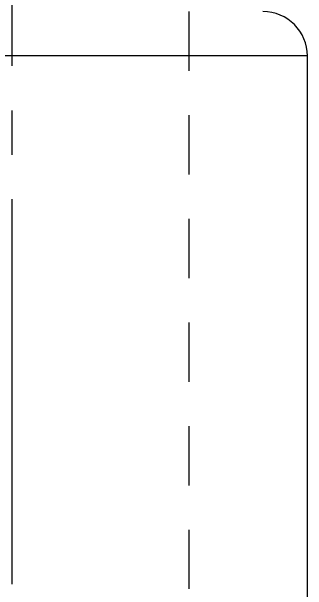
# Model space of a CAD drawing. Extents: x 118 to 448, y 15 to 277.
# Drawn here: x 150.27 to 160.26, y 64.67 to 84.21 of the extents above; entities that cross this region are included whole.
import ezdxf

# ---------------------------------------------------------------- set-up
doc = ezdxf.new("R2010")
doc.units = 0
doc.linetypes.add('CENTER', pattern=[17.5, 13, -1.5, 1.5, -1.5])
doc.linetypes.add('DASHED', pattern=[3.5, 2, -1.5])
doc.layers.get('0').update_dxf_attribs({"linetype": 'CONTINUOUS'})
doc.layers.add('CENTER', color=1, linetype='CENTER')

msp = doc.modelspace()

# ---------------------------------------------------------------- linework, layer by layer
at = {"color": 3, "linetype": 'DASHED'}
msp.add_line((156.258, 84.215), (156.258, 60.215), dxfattribs=at)
at = {"color": 7, "linetype": 'CONTINUOUS'}
for p, q in [((160.258, 82.715), (140.308, 82.715)), ((160.258, 54.215), (160.258, 82.715))]:
    msp.add_line(p, q, dxfattribs=at)
msp.add_arc((158.758, 82.715), 1.5, 0, 90, dxfattribs=at)
at = {"layer": 'CENTER', "color": 1, "linetype": 'CENTER'}
msp.add_line((150.287, 47.378), (150.287, 261.052), dxfattribs=at)

doc.saveas('drawing.dxf')
